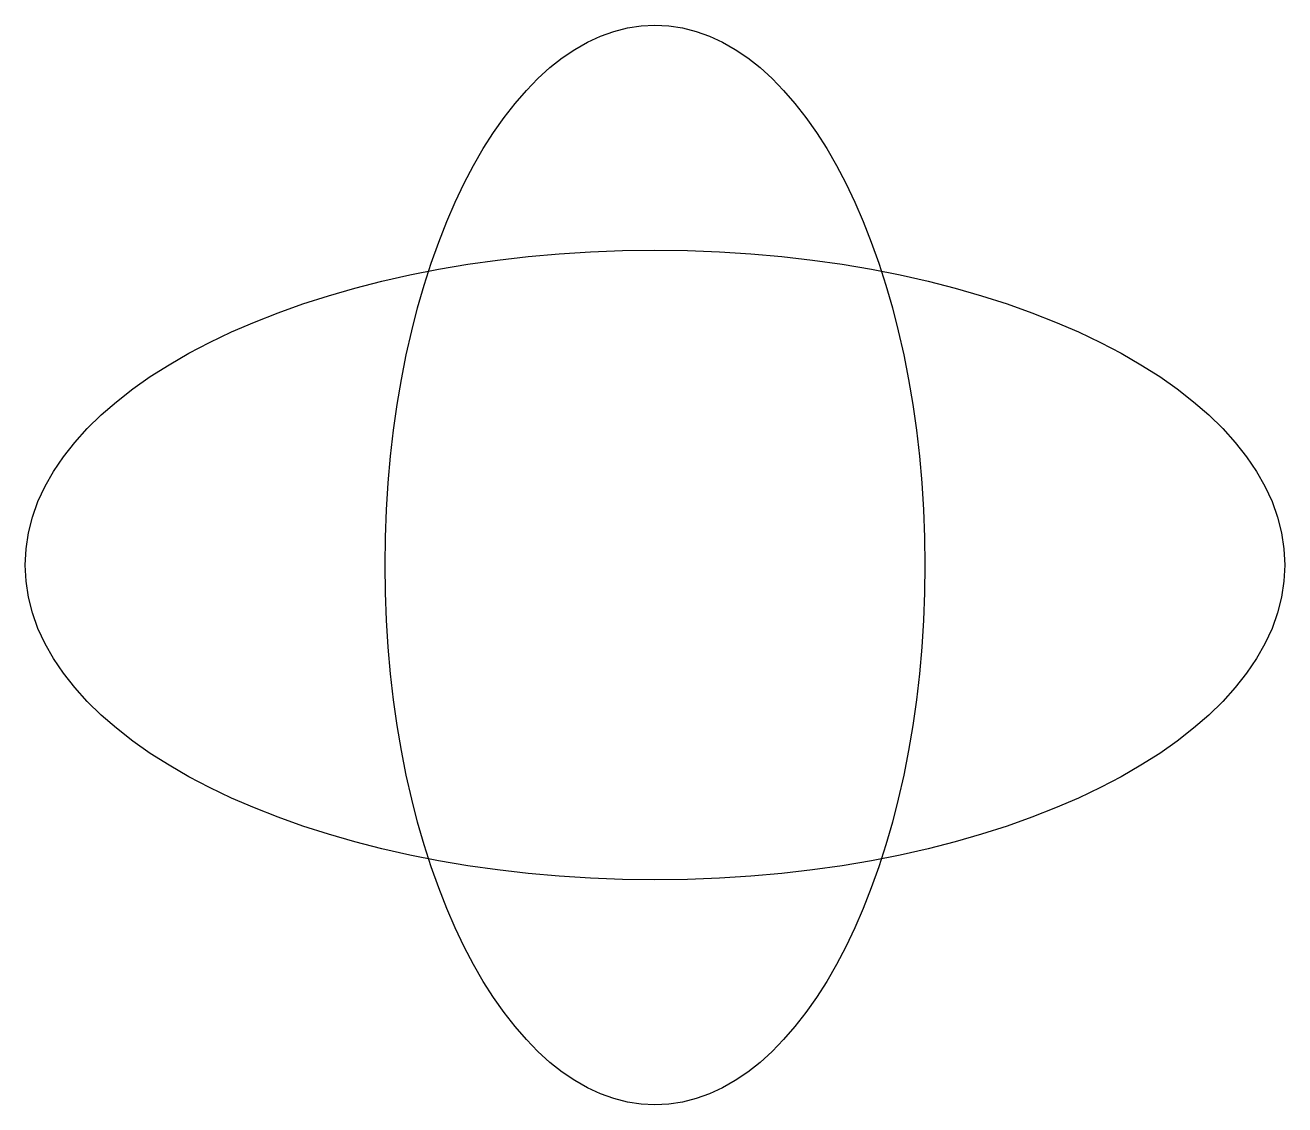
# Model space of a CAD drawing. Header units: millimetres. Extents: x 1 to 29, y -2 to 22.
import ezdxf

# ---------------------------------------------------------------- set-up
doc = ezdxf.new("R2010")
doc.units = ezdxf.units.MM
doc.layers.get('0').update_dxf_attribs({"lineweight": 25})

msp = doc.modelspace()

# ---------------------------------------------------------------- linework, layer by layer
for major_axis in [(0, 12), (14, 0)]:
    msp.add_ellipse((15, 10), major_axis=major_axis, ratio=0.5)

doc.saveas('drawing.dxf')
